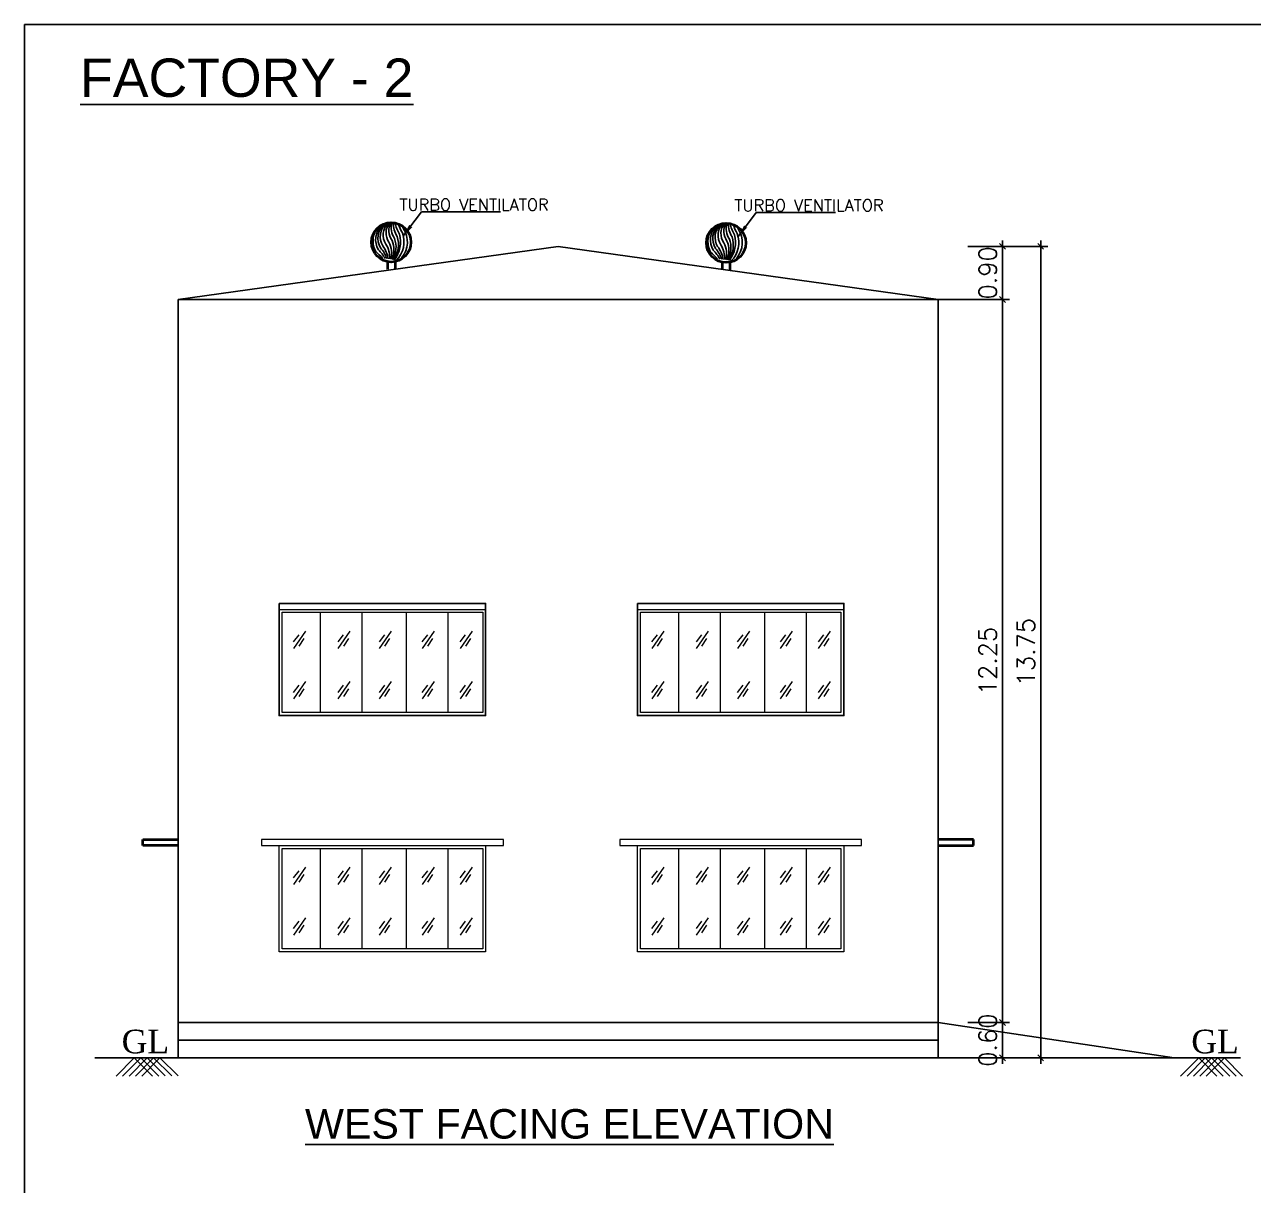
# Model space of a CAD drawing. Header units: metres. Extents: x 45752 to 165956, y -20087 to -17423.
# Drawn here: x 165832.45 to 165853.28, y -17652.47 to -17632.8 of the extents above; entities that cross this region are included whole.
import ezdxf
from ezdxf.enums import TextEntityAlignment as Align

# ---------------------------------------------------------------- set-up
doc = ezdxf.new("R2010")
doc.units = ezdxf.units.M
doc.header["$MEASUREMENT"] = 0
doc.linetypes.add('CENTERX2', pattern=[20.32, 12.7, -2.54, 2.54, -2.54])
doc.layers.get('0').update_dxf_attribs({"linetype": 'CONTINUOUS', "lineweight": 30})
doc.layers.get('Defpoints').update_dxf_attribs({"linetype": 'CONTINUOUS'})
for name, color, linetype, lineweight in [('2.5 Door-Window', 6, 'CONTINUOUS', 9), ('DIM', 8, 'CONTINUOUS', 25), ('HAT', 8, 'CONTINUOUS', 5), ('WALL', 7, 'CONTINUOUS', 40)]:
    doc.layers.add(name, color=color, linetype=linetype, lineweight=lineweight)
for name, color, linetype in [('2CON', 1, 'CONTINUOUS'), ('5.1 TEXT', 7, 'CENTERX2'), ('EL-DP', 200, 'CONTINUOUS'), ('G Line', 253, 'CONTINUOUS'), ('road', 1, 'CONTINUOUS'), ('STEX', 1, 'CONTINUOUS'), ('Text', 4, 'CONTINUOUS')]:
    doc.layers.add(name, color=color, linetype=linetype)
doc.styles.add('NOS.', font='times.ttf')
doc.styles.add('ROMANT', font='arial.ttf')
doc.styles.add('RS', font='romans.shx')
doc.dimstyles.new('400 SCALE', dxfattribs={"dimscale": 4000, "dimtxt": 0.2, "dimasz": 0.2, "dimexe": 0.05, "dimexo": 0.16, "dimgap": 0.09, "dimtad": 1, "dimdec": 0, "dimzin": 12, "dimdsep": 46, "dimtxsty": 'RS', "dimcen": 0.09, "dimclrd": 8, "dimclre": 8, "dimclrt": 7, "dimadec": 0, "dimazin": 3, "dimtfac": 0.09, "dimtdec": 0, "dimtix": 1, "dimtmove": 1, "dimatfit": 3, "dimfxl": 0, "dimtolj": 1, "dimtzin": 13, "dimlwd": -1, "dimlwe": -1, "dimarcsym": 0})
doc.dimstyles.new('my1', dxfattribs={"dimtxt": 0.3, "dimasz": 0.1, "dimexe": 0.12, "dimexo": 0.5, "dimgap": 0.1, "dimtad": 1, "dimtoh": 1, "dimzin": 3, "dimdsep": 46, "dimtxsty": 'RS', "dimblk": 'OBLIQUE', "dimcen": 0.09, "dimdle": 0.1, "dimclrd": 8, "dimclre": 8, "dimclrt": 4, "dimadec": 0, "dimazin": 0, "dimtfac": 1, "dimtofl": 0, "dimtmove": 0, "dimatfit": 3, "dimldrblk": 'OBLIQUE', "dimfxl": 0, "dimtolj": 1, "dimtzin": 0, "dimarcsym": 0})

# ---------------------------------------------------------------- blocks, each defined once
blk = doc.blocks.new('_Oblique')
at = {"color": 0, "linetype": 'ByBlock', "lineweight": -2}
blk.add_line((-0.5, -0.5), (0.5, 0.5), dxfattribs=at)
blk = doc.blocks.new('*D146')
at = {"layer": 'Defpoints', "color": 0, "linetype": 'ByBlock'}
for p in [(165847.935, -17649.711), (165849.024, -17649.711), (165847.935, -17650.311)]:
    blk.add_point(p, dxfattribs=at)
at = {"layer": 'G Line', "color": 8, "linetype": 'ByBlock', "lineweight": -2}
for p, q in [((165849.024, -17650.411), (165849.024, -17649.611)), ((165848.435, -17649.711), (165849.144, -17649.711)), ((165848.435, -17650.311), (165849.144, -17650.311))]:
    blk.add_line(p, q, dxfattribs=at)
at = {"layer": 'G Line', "color": 8, "linetype": 'ByBlock', "lineweight": -2, "xscale": 0.1, "yscale": 0.1, "zscale": 0.1}
for p, rotation in [((165849.024, -17649.711), 90), ((165849.024, -17650.311), 270)]:
    blk.add_blockref('_Oblique', p, dxfattribs=dict(at, rotation=rotation))
at = {"layer": 'G Line', "color": 4, "linetype": 'ByBlock', "lineweight": -2, "insert": (165848.774, -17650.011), "char_height": 0.3, "attachment_point": 5, "rotation": 90, "style": 'RS'}
blk.add_mtext('\\A1;0.60', dxfattribs=at)
blk = doc.blocks.new('*D147')
at = {"layer": 'Defpoints', "color": 0, "linetype": 'ByBlock'}
for p in [(165847.348, -17637.461), (165849.024, -17637.461), (165847.935, -17649.711)]:
    blk.add_point(p, dxfattribs=at)
at = {"layer": 'G Line', "color": 8, "linetype": 'ByBlock', "lineweight": -2}
for p, q in [((165849.024, -17649.811), (165849.024, -17637.361)), ((165847.848, -17637.461), (165849.144, -17637.461)), ((165848.435, -17649.711), (165849.144, -17649.711))]:
    blk.add_line(p, q, dxfattribs=at)
at = {"layer": 'G Line', "color": 8, "linetype": 'ByBlock', "lineweight": -2, "xscale": 0.1, "yscale": 0.1, "zscale": 0.1}
for p, rotation in [((165849.024, -17637.461), 90), ((165849.024, -17649.711), 270)]:
    blk.add_blockref('_Oblique', p, dxfattribs=dict(at, rotation=rotation))
at = {"layer": 'G Line', "color": 4, "linetype": 'ByBlock', "lineweight": -2, "insert": (165848.774, -17643.586), "char_height": 0.3, "attachment_point": 5, "rotation": 90, "style": 'RS'}
blk.add_mtext('\\A1;12.25', dxfattribs=at)
blk = doc.blocks.new('*D110')
at = {"layer": 'Defpoints', "color": 0, "linetype": 'ByBlock'}
for p in [(165848.655, -17636.561), (165849.024, -17636.561), (165847.361, -17637.461)]:
    blk.add_point(p, dxfattribs=at)
at = {"layer": 'G Line', "color": 8, "linetype": 'ByBlock', "lineweight": -2}
for p, q in [((165849.024, -17637.561), (165849.024, -17636.461)), ((165849.155, -17636.561), (165849.144, -17636.561)), ((165847.861, -17637.461), (165849.144, -17637.461))]:
    blk.add_line(p, q, dxfattribs=at)
at = {"layer": 'G Line', "color": 8, "linetype": 'ByBlock', "lineweight": -2, "xscale": 0.1, "yscale": 0.1, "zscale": 0.1}
for p, rotation in [((165849.024, -17636.561), 90), ((165849.024, -17637.461), 270)]:
    blk.add_blockref('_Oblique', p, dxfattribs=dict(at, rotation=rotation))
at = {"layer": 'G Line', "color": 4, "linetype": 'ByBlock', "lineweight": -2, "insert": (165848.774, -17637.011), "char_height": 0.3, "attachment_point": 5, "rotation": 90, "style": 'RS'}
blk.add_mtext('\\A1;0.90', dxfattribs=at)
blk = doc.blocks.new('*D111')
at = {"layer": 'Defpoints', "color": 0, "linetype": 'ByBlock'}
for p in [(165847.935, -17636.561), (165849.671, -17636.561), (165847.935, -17650.311)]:
    blk.add_point(p, dxfattribs=at)
at = {"layer": 'G Line', "color": 8, "linetype": 'ByBlock', "lineweight": -2}
for p, q in [((165849.671, -17650.411), (165849.671, -17636.461)), ((165848.435, -17636.561), (165849.791, -17636.561)), ((165848.435, -17650.311), (165849.791, -17650.311))]:
    blk.add_line(p, q, dxfattribs=at)
at = {"layer": 'G Line', "color": 8, "linetype": 'ByBlock', "lineweight": -2, "xscale": 0.1, "yscale": 0.1, "zscale": 0.1}
for p, rotation in [((165849.671, -17636.561), 90), ((165849.671, -17650.311), 270)]:
    blk.add_blockref('_Oblique', p, dxfattribs=dict(at, rotation=rotation))
at = {"layer": 'G Line', "color": 4, "linetype": 'ByBlock', "lineweight": -2, "insert": (165849.421, -17643.436), "char_height": 0.3, "attachment_point": 5, "rotation": 90, "style": 'RS'}
blk.add_mtext('\\A1;13.75', dxfattribs=at)

msp = doc.modelspace()

# ---------------------------------------------------------------- linework, layer by layer
at = {"layer": '2.5 Door-Window', "linetype": 'Continuous'}
for p, q in [((165836.76433, -17644.51143), (165836.76433, -17642.71143)), ((165836.76433, -17642.71143), (165840.26433, -17642.71143)), ((165836.81433, -17644.46143), (165836.81433, -17642.76143)), ((165836.81433, -17642.76143), (165840.21433, -17642.76143)), ((165837.4663, -17644.46143), (165837.4663, -17642.76143)), ((165838.17356, -17644.46143), (165838.17356, -17642.76143)), ((165838.92356, -17644.46143), (165838.92356, -17642.76143)), ((165839.63082, -17644.46143), (165839.63082, -17642.76143)), ((165840.21433, -17642.76143), (165840.21433, -17644.46143)), ((165840.26433, -17642.71143), (165840.26433, -17644.51143)), ((165842.83645, -17644.51143), (165842.83645, -17642.71143)), ((165842.83645, -17642.71143), (165846.33645, -17642.71143)), ((165842.88645, -17644.46143), (165842.88645, -17642.76143)), ((165842.88645, -17642.76143), (165846.28645, -17642.76143)), ((165843.53841, -17644.46143), (165843.53841, -17642.76143)), ((165844.24568, -17644.46143), (165844.24568, -17642.76143)), ((165844.99568, -17644.46143), (165844.99568, -17642.76143)), ((165845.70293, -17644.46143), (165845.70293, -17642.76143)), ((165846.28645, -17642.76143), (165846.28645, -17644.46143)), ((165846.33645, -17642.71143), (165846.33645, -17644.51143)), ((165840.21433, -17644.46143), (165836.81433, -17644.46143)), ((165846.28645, -17644.46143), (165842.88645, -17644.46143)), ((165840.26433, -17644.51143), (165836.76433, -17644.51143)), ((165846.33645, -17644.51143), (165842.83645, -17644.51143)), ((165836.76433, -17648.51143), (165836.76433, -17646.71143)), ((165836.76433, -17646.71143), (165840.26433, -17646.71143)), ((165836.81433, -17648.46143), (165836.81433, -17646.76143)), ((165836.81433, -17646.76143), (165840.21433, -17646.76143)), ((165837.4663, -17648.46143), (165837.4663, -17646.76143)), ((165838.17356, -17648.46143), (165838.17356, -17646.76143)), ((165838.92356, -17648.46143), (165838.92356, -17646.76143)), ((165839.63082, -17648.46143), (165839.63082, -17646.76143)), ((165840.21433, -17646.76143), (165840.21433, -17648.46143)), ((165840.26433, -17646.71143), (165840.26433, -17648.51143)), ((165842.83645, -17648.51143), (165842.83645, -17646.71143)), ((165842.83645, -17646.71143), (165846.33645, -17646.71143)), ((165842.88645, -17648.46143), (165842.88645, -17646.76143)), ((165842.88645, -17646.76143), (165846.28645, -17646.76143)), ((165843.53841, -17648.46143), (165843.53841, -17646.76143)), ((165844.24568, -17648.46143), (165844.24568, -17646.76143)), ((165844.99568, -17648.46143), (165844.99568, -17646.76143)), ((165845.70293, -17648.46143), (165845.70293, -17646.76143)), ((165846.28645, -17646.76143), (165846.28645, -17648.46143)), ((165846.33645, -17646.71143), (165846.33645, -17648.51143)), ((165840.26433, -17648.51143), (165836.76433, -17648.51143)), ((165840.21433, -17648.46143), (165836.81433, -17648.46143)), ((165846.33645, -17648.51143), (165842.83645, -17648.51143)), ((165846.28645, -17648.46143), (165842.88645, -17648.46143))]:
    msp.add_line(p, q, dxfattribs=at)
for points in [[(165836.76433, -17642.61143), (165836.76433, -17642.71143), (165840.26433, -17642.71143), (165840.26433, -17642.61143), (165836.76433, -17642.61143)], [(165842.83645, -17642.61143), (165842.83645, -17642.71143), (165846.33645, -17642.71143), (165846.33645, -17642.61143), (165842.83645, -17642.61143)], [(165836.46431, -17646.61143), (165836.46431, -17646.71143), (165840.56431, -17646.71143), (165840.56431, -17646.61143), (165836.46431, -17646.61143)], [(165842.53642, -17646.61143), (165842.53642, -17646.71143), (165846.63642, -17646.71143), (165846.63642, -17646.61143), (165842.53642, -17646.61143)]]:
    msp.add_lwpolyline(points, dxfattribs=at)
at = {"layer": '2CON', "lineweight": 0}
for p, q in [((165834.00277, -17650.61862), (165834.30995, -17650.31143)), ((165834.11137, -17650.61862), (165834.41856, -17650.31143)), ((165834.21998, -17650.61862), (165834.52716, -17650.31143)), ((165834.61714, -17650.61862), (165834.30995, -17650.31143)), ((165834.32858, -17650.61862), (165834.63577, -17650.31143)), ((165834.72574, -17650.61862), (165834.41856, -17650.31143)), ((165834.43719, -17650.61862), (165834.74437, -17650.31143)), ((165834.83435, -17650.61658), (165834.52716, -17650.3094)), ((165834.94295, -17650.61658), (165834.63577, -17650.3094)), ((165835.05156, -17650.61658), (165834.74437, -17650.3094)), ((165852.04252, -17650.61862), (165852.3497, -17650.31143)), ((165852.15112, -17650.61862), (165852.45831, -17650.31143)), ((165852.25973, -17650.61862), (165852.56691, -17650.31143)), ((165852.65689, -17650.61862), (165852.3497, -17650.31143)), ((165852.36834, -17650.61862), (165852.67552, -17650.31143)), ((165852.76549, -17650.61862), (165852.45831, -17650.31143)), ((165852.47694, -17650.61862), (165852.78413, -17650.31143)), ((165852.8741, -17650.61862), (165852.56691, -17650.31143)), ((165852.9827, -17650.61862), (165852.67552, -17650.31143)), ((165853.09131, -17650.61862), (165852.78413, -17650.31143))]:
    msp.add_line(p, q, dxfattribs=at)
at = {"layer": 'DIM', "linetype": 'Continuous'}
for points in [[(165838.40477, -17636.2823, 0.26081635), (165838.40084, -17636.64766, -0.03426019), (165838.51884, -17636.76433, -0.03426019)], [(165838.49071, -17636.20729, 0.32648736), (165838.44645, -17636.61824, -0.06608562), (165838.55989, -17636.76638, -0.06608562)], [(165838.53945, -17636.18288, 0.34712628), (165838.48301, -17636.5868, -0.09879694), (165838.5894, -17636.76881, -0.09879694)], [(165838.57369, -17636.17121, 0.34822407), (165838.51964, -17636.55468, -0.12929703), (165838.61343, -17636.77139, -0.12929703)], [(165838.60903, -17636.16331, 0.34842288), (165838.57282, -17636.52396, -0.15672406), (165838.63879, -17636.77471, -0.15672406)], [(165838.63702, -17636.15984, 0.33315002), (165838.62563, -17636.49261, -0.17817092), (165838.66059, -17636.77805, -0.17817092)], [(165838.66077, -17636.15876, 0.30049578), (165838.67805, -17636.4606, -0.19441596), (165838.67966, -17636.78134, -0.19441596)], [(165838.68032, -17636.15913, 0.24682524), (165838.72033, -17636.42663, -0.20779911), (165838.69388, -17636.78403, -0.20779911)], [(165838.70173, -17636.16087, 0.17055713), (165838.76681, -17636.39213, -0.21855723), (165838.70777, -17636.78684, -0.21855723)], [(165838.72659, -17636.16464, 0.07049417), (165838.80558, -17636.35461, -0.22924058), (165838.71853, -17636.78915, -0.22924058)], [(165838.78431, -17636.18112, 0.06184745), (165838.85308, -17636.33454, -0.29042382), (165838.75196, -17636.79706, -0.29042382)], [(165838.85127, -17636.21729, 0.04300833), (165838.90034, -17636.31392, -0.33367868), (165838.79561, -17636.79963, -0.33367868)], [(165844.08068, -17636.2924, 0.26081635), (165844.07675, -17636.65775, -0.03426019), (165844.19475, -17636.77443, -0.03426019)], [(165844.16662, -17636.21738, 0.32648736), (165844.12236, -17636.62833, -0.06608562), (165844.2358, -17636.77647, -0.06608562)], [(165844.21536, -17636.19298, 0.34712628), (165844.15892, -17636.5969, -0.09879694), (165844.26531, -17636.7789, -0.09879694)], [(165844.2496, -17636.18131, 0.34822407), (165844.19555, -17636.56478, -0.12929703), (165844.28934, -17636.78149, -0.12929703)], [(165844.28494, -17636.17341, 0.34842288), (165844.24872, -17636.53405, -0.15672406), (165844.3147, -17636.7848, -0.15672406)], [(165844.31293, -17636.16994, 0.33315002), (165844.30153, -17636.5027, -0.17817092), (165844.33649, -17636.78814, -0.17817092)], [(165844.33668, -17636.16885, 0.30049578), (165844.35396, -17636.47069, -0.19441596), (165844.35557, -17636.79143, -0.19441596)], [(165844.35622, -17636.16923, 0.24682524), (165844.39624, -17636.43672, -0.20779911), (165844.36979, -17636.79412, -0.20779911)], [(165844.37764, -17636.17096, 0.17055713), (165844.44271, -17636.40222, -0.21855723), (165844.38368, -17636.79693, -0.21855723)], [(165844.4025, -17636.17473, 0.07049417), (165844.48148, -17636.36471, -0.22924058), (165844.39443, -17636.79924, -0.22924058)], [(165844.46022, -17636.19122, 0.06184745), (165844.52899, -17636.34463, -0.29042382), (165844.42787, -17636.80715, -0.29042382)], [(165844.52718, -17636.22738, 0.04300833), (165844.57624, -17636.32401, -0.33367868), (165844.47152, -17636.80972, -0.33367868)]]:
    msp.add_lwpolyline(points, format="xyb", dxfattribs=at)
at = {"layer": 'EL-DP', "linetype": 'Continuous'}
for points in [[(165836.76433, -17642.61143), (165840.26433, -17642.61143), (165840.26433, -17644.51143), (165836.76433, -17644.51143)], [(165842.83645, -17642.61143), (165846.33645, -17642.61143), (165846.33645, -17644.51143), (165842.83645, -17644.51143)]]:
    msp.add_lwpolyline(points, close=True, dxfattribs=at)
at = {"layer": 'HAT', "linetype": 'Continuous'}
for p, q in [((165837.00966, -17643.26264), (165837.10184, -17643.14073)), ((165837.01189, -17643.37339), (165837.21516, -17643.07901)), ((165837.1035, -17643.33457), (165837.18778, -17643.20448)), ((165837.76469, -17643.26264), (165837.85687, -17643.14073)), ((165837.76692, -17643.37339), (165837.97019, -17643.07901)), ((165837.85853, -17643.33457), (165837.94281, -17643.20448)), ((165838.46273, -17643.26264), (165838.55491, -17643.14073)), ((165838.46496, -17643.37339), (165838.66823, -17643.07901)), ((165838.55657, -17643.33457), (165838.64085, -17643.20448)), ((165839.18926, -17643.26264), (165839.28144, -17643.14073)), ((165839.1915, -17643.37339), (165839.39476, -17643.07901)), ((165839.2831, -17643.33457), (165839.36738, -17643.20448)), ((165839.83295, -17643.26264), (165839.92514, -17643.14073)), ((165839.83519, -17643.37339), (165840.03846, -17643.07901)), ((165839.92679, -17643.33457), (165840.01107, -17643.20448)), ((165843.08177, -17643.26264), (165843.17395, -17643.14073)), ((165843.084, -17643.37339), (165843.28727, -17643.07901)), ((165843.17561, -17643.33457), (165843.25989, -17643.20448)), ((165843.8368, -17643.26264), (165843.92898, -17643.14073)), ((165843.83903, -17643.37339), (165844.0423, -17643.07901)), ((165843.93064, -17643.33457), (165844.01492, -17643.20448)), ((165844.53484, -17643.26264), (165844.62703, -17643.14073)), ((165844.53708, -17643.37339), (165844.74034, -17643.07901)), ((165844.62868, -17643.33457), (165844.71296, -17643.20448)), ((165845.26137, -17643.26264), (165845.35356, -17643.14073)), ((165845.26361, -17643.37339), (165845.46688, -17643.07901)), ((165845.35521, -17643.33457), (165845.43949, -17643.20448)), ((165845.90506, -17643.26264), (165845.99725, -17643.14073)), ((165845.9073, -17643.37339), (165846.11057, -17643.07901)), ((165845.99891, -17643.33457), (165846.08319, -17643.20448)), ((165837.00966, -17644.11886), (165837.10184, -17643.99695)), ((165837.01189, -17644.22961), (165837.21516, -17643.93524)), ((165837.76469, -17644.11886), (165837.85687, -17643.99695)), ((165837.76692, -17644.22961), (165837.97019, -17643.93524)), ((165838.46273, -17644.11886), (165838.55491, -17643.99695)), ((165838.46496, -17644.22961), (165838.66823, -17643.93524)), ((165839.18926, -17644.11886), (165839.28144, -17643.99695)), ((165839.1915, -17644.22961), (165839.39476, -17643.93524)), ((165839.83295, -17644.11886), (165839.92514, -17643.99695)), ((165839.83519, -17644.22961), (165840.03846, -17643.93524)), ((165843.08177, -17644.11886), (165843.17395, -17643.99695)), ((165843.084, -17644.22961), (165843.28727, -17643.93524)), ((165843.8368, -17644.11886), (165843.92898, -17643.99695)), ((165843.83903, -17644.22961), (165844.0423, -17643.93524)), ((165844.53484, -17644.11886), (165844.62703, -17643.99695)), ((165844.53708, -17644.22961), (165844.74034, -17643.93524)), ((165845.26137, -17644.11886), (165845.35356, -17643.99695)), ((165845.26361, -17644.22961), (165845.46688, -17643.93524)), ((165845.90506, -17644.11886), (165845.99725, -17643.99695)), ((165845.9073, -17644.22961), (165846.11057, -17643.93524)), ((165837.1035, -17644.1908), (165837.18778, -17644.06071)), ((165837.85853, -17644.1908), (165837.94281, -17644.06071)), ((165838.55657, -17644.1908), (165838.64085, -17644.06071)), ((165839.2831, -17644.1908), (165839.36738, -17644.06071)), ((165839.92679, -17644.1908), (165840.01107, -17644.06071)), ((165843.17561, -17644.1908), (165843.25989, -17644.06071)), ((165843.93064, -17644.1908), (165844.01492, -17644.06071)), ((165844.62868, -17644.1908), (165844.71296, -17644.06071)), ((165845.35521, -17644.1908), (165845.43949, -17644.06071)), ((165845.99891, -17644.1908), (165846.08319, -17644.06071)), ((165837.00966, -17647.26264), (165837.10184, -17647.14073)), ((165837.01189, -17647.37339), (165837.21516, -17647.07901)), ((165837.76469, -17647.26264), (165837.85687, -17647.14073)), ((165837.76692, -17647.37339), (165837.97019, -17647.07901)), ((165838.46273, -17647.26264), (165838.55491, -17647.14073)), ((165838.46496, -17647.37339), (165838.66823, -17647.07901)), ((165839.18926, -17647.26264), (165839.28144, -17647.14073)), ((165839.1915, -17647.37339), (165839.39476, -17647.07901)), ((165839.83295, -17647.26264), (165839.92514, -17647.14073)), ((165839.83519, -17647.37339), (165840.03846, -17647.07901)), ((165843.08177, -17647.26264), (165843.17395, -17647.14073)), ((165843.084, -17647.37339), (165843.28727, -17647.07901)), ((165843.8368, -17647.26264), (165843.92898, -17647.14073)), ((165843.83903, -17647.37339), (165844.0423, -17647.07901)), ((165844.53484, -17647.26264), (165844.62703, -17647.14073)), ((165844.53708, -17647.37339), (165844.74034, -17647.07901)), ((165845.26137, -17647.26264), (165845.35356, -17647.14073)), ((165845.26361, -17647.37339), (165845.46688, -17647.07901)), ((165845.90506, -17647.26264), (165845.99725, -17647.14073)), ((165845.9073, -17647.37339), (165846.11057, -17647.07901)), ((165837.1035, -17647.33457), (165837.18778, -17647.20448)), ((165837.85853, -17647.33457), (165837.94281, -17647.20448)), ((165838.55657, -17647.33457), (165838.64085, -17647.20448)), ((165839.2831, -17647.33457), (165839.36738, -17647.20448)), ((165839.92679, -17647.33457), (165840.01107, -17647.20448)), ((165843.17561, -17647.33457), (165843.25989, -17647.20448)), ((165843.93064, -17647.33457), (165844.01492, -17647.20448)), ((165844.62868, -17647.33457), (165844.71296, -17647.20448)), ((165845.35521, -17647.33457), (165845.43949, -17647.20448)), ((165845.99891, -17647.33457), (165846.08319, -17647.20448)), ((165837.00966, -17648.11886), (165837.10184, -17647.99695)), ((165837.01189, -17648.22961), (165837.21516, -17647.93524)), ((165837.76469, -17648.11886), (165837.85687, -17647.99695)), ((165837.76692, -17648.22961), (165837.97019, -17647.93524)), ((165838.46273, -17648.11886), (165838.55491, -17647.99695)), ((165838.46496, -17648.22961), (165838.66823, -17647.93524)), ((165839.18926, -17648.11886), (165839.28144, -17647.99695)), ((165839.1915, -17648.22961), (165839.39476, -17647.93524)), ((165839.83295, -17648.11886), (165839.92514, -17647.99695)), ((165839.83519, -17648.22961), (165840.03846, -17647.93524)), ((165843.08177, -17648.11886), (165843.17395, -17647.99695)), ((165843.084, -17648.22961), (165843.28727, -17647.93524)), ((165843.8368, -17648.11886), (165843.92898, -17647.99695)), ((165843.83903, -17648.22961), (165844.0423, -17647.93524)), ((165844.53484, -17648.11886), (165844.62703, -17647.99695)), ((165844.53708, -17648.22961), (165844.74034, -17647.93524)), ((165845.26137, -17648.11886), (165845.35356, -17647.99695)), ((165845.26361, -17648.22961), (165845.46688, -17647.93524)), ((165845.90506, -17648.11886), (165845.99725, -17647.99695)), ((165845.9073, -17648.22961), (165846.11057, -17647.93524)), ((165837.1035, -17648.1908), (165837.18778, -17648.06071)), ((165837.85853, -17648.1908), (165837.94281, -17648.06071)), ((165838.55657, -17648.1908), (165838.64085, -17648.06071)), ((165839.2831, -17648.1908), (165839.36738, -17648.06071)), ((165839.92679, -17648.1908), (165840.01107, -17648.06071)), ((165843.17561, -17648.1908), (165843.25989, -17648.06071)), ((165843.93064, -17648.1908), (165844.01492, -17648.06071)), ((165844.62868, -17648.1908), (165844.71296, -17648.06071)), ((165845.35521, -17648.1908), (165845.43949, -17648.06071)), ((165845.99891, -17648.1908), (165846.08319, -17648.06071))]:
    msp.add_line(p, q, dxfattribs=at)
at = {"layer": 'road'}
for p, q in [((165835.05495, -17637.46143), (165841.49495, -17636.56143)), ((165841.49495, -17636.56143), (165847.93495, -17637.46143)), ((165835.05495, -17637.46143), (165847.93495, -17637.46143)), ((165835.05495, -17650.31143), (165835.05495, -17637.46143)), ((165847.93495, -17650.31143), (165847.93495, -17637.46143)), ((165835.05495, -17649.71143), (165847.93495, -17649.71143)), ((165847.93495, -17649.71143), (165851.93498, -17650.31143)), ((165835.05495, -17650.01143), (165847.93495, -17650.01143)), ((165833.64252, -17650.31143), (165853.05759, -17650.31143))]:
    msp.add_line(p, q, dxfattribs=at)
at = {"layer": 'STEX', "ltscale": 1500}
for p, q in [((165832.44991, -17693.15974), (165832.44991, -17632.8039)), ((165832.44991, -17632.8039), (165910.22291, -17632.8039))]:
    msp.add_line(p, q, dxfattribs=at)
at = {"layer": 'WALL', "linetype": 'Continuous'}
for p, q in [((165838.59936, -17636.82027), (165838.59936, -17636.94718)), ((165838.72887, -17636.82027), (165838.72887, -17636.94718)), ((165844.27526, -17636.83036), (165844.27526, -17636.95728)), ((165844.40477, -17636.83036), (165844.40477, -17636.95728)), ((165834.45495, -17646.71143), (165834.45495, -17646.61143)), ((165834.45495, -17646.61143), (165835.05495, -17646.61143)), ((165835.05495, -17646.71143), (165834.45495, -17646.71143)), ((165848.53495, -17646.61143), (165847.93495, -17646.61143)), ((165847.93495, -17646.71143), (165848.53495, -17646.71143)), ((165848.53495, -17646.71143), (165848.53495, -17646.61143))]:
    msp.add_line(p, q, dxfattribs=at)
for centre in [(165838.66411, -17636.49268), (165844.34002, -17636.50277)]:
    msp.add_circle(centre, 0.33393, dxfattribs=at)

# ---------------------------------------------------------------- texts
at = {"layer": '5.1 TEXT', "style": 'NOS.'}
for p in [(165834.49765, -17650.03412), (165852.62574, -17650.03412)]:
    msp.add_text('GL', height=0.4, dxfattribs=at).set_placement(p, align=Align.MIDDLE)
at = {"layer": 'Text', "style": 'ROMANT'}
for s, height, p in [('%%UFACTORY - 2', 0.65, (165836.21523, -17633.70367)), ('%%UWEST FACING ELEVATION', 0.5, (165841.68457, -17651.42845))]:
    msp.add_text(s, height=height, dxfattribs=at).set_placement(p, align=Align.MIDDLE)
at = {"layer": 'Text', "style": 'RS'}
for p in [(165838.80335, -17635.9557), (165844.47926, -17635.96579)]:
    msp.add_text('TURBO VENTILATOR', height=0.2, dxfattribs=at).set_placement(p)

# ---------------------------------------------------------------- dimensions: what is measured, and where the dimension line sits
at = {"layer": 'G Line', "linetype": 'ByBlock', "lineweight": -2}
for base, p1, p2, picture, middle in [((165849.02388, -17636.56143), (165847.36106, -17637.46143), (165848.65474, -17636.56143), '*D110', (165849.02388, -17637.01143)), ((165849.02388, -17649.71143), (165847.93495, -17650.31143), (165847.93495, -17649.71143), '*D146', (165849.02388, -17650.01143))]:
    dim = msp.add_linear_dim(base=base, p1=p1, p2=p2, angle=90, dimstyle='my1', override={"dimpost": '\\X'}, dxfattribs=at)
    dim.commit()
    dim.dimension.update_dxf_attribs({"geometry": picture, "text_midpoint": middle, "dimtype": 160})
for base, p1, p2, picture, middle in [((165849.67123, -17636.56143), (165847.93495, -17650.31143), (165847.93495, -17636.56143), '*D111', (165849.42123, -17643.43643)), ((165849.02388, -17637.46143), (165847.93495, -17649.71143), (165847.3484, -17637.46143), '*D147', (165848.77388, -17643.58643))]:
    dim = msp.add_linear_dim(base=base, p1=p1, p2=p2, angle=90, dimstyle='my1', override={"dimpost": '\\X'}, dxfattribs=at)
    dim.commit()
    dim.dimension.update_dxf_attribs({"geometry": picture, "text_midpoint": middle})

# ---------------------------------------------------------------- leaders
at = {"layer": 'DIM', "linetype": 'Continuous'}
for points in [[(165838.8742, -17636.37725), (165839.17411, -17635.97825), (165840.5176, -17635.97825)], [(165844.55011, -17636.38734), (165844.85002, -17635.98834), (165846.19351, -17635.98834)]]:
    msp.add_leader(points, dimstyle='400 SCALE', override={"dimscale": 1, "dimtoh": 1, "dimdec": 2, "dimtdec": 2, "dimfxl": 2}, dxfattribs=at)

doc.saveas('drawing.dxf')
